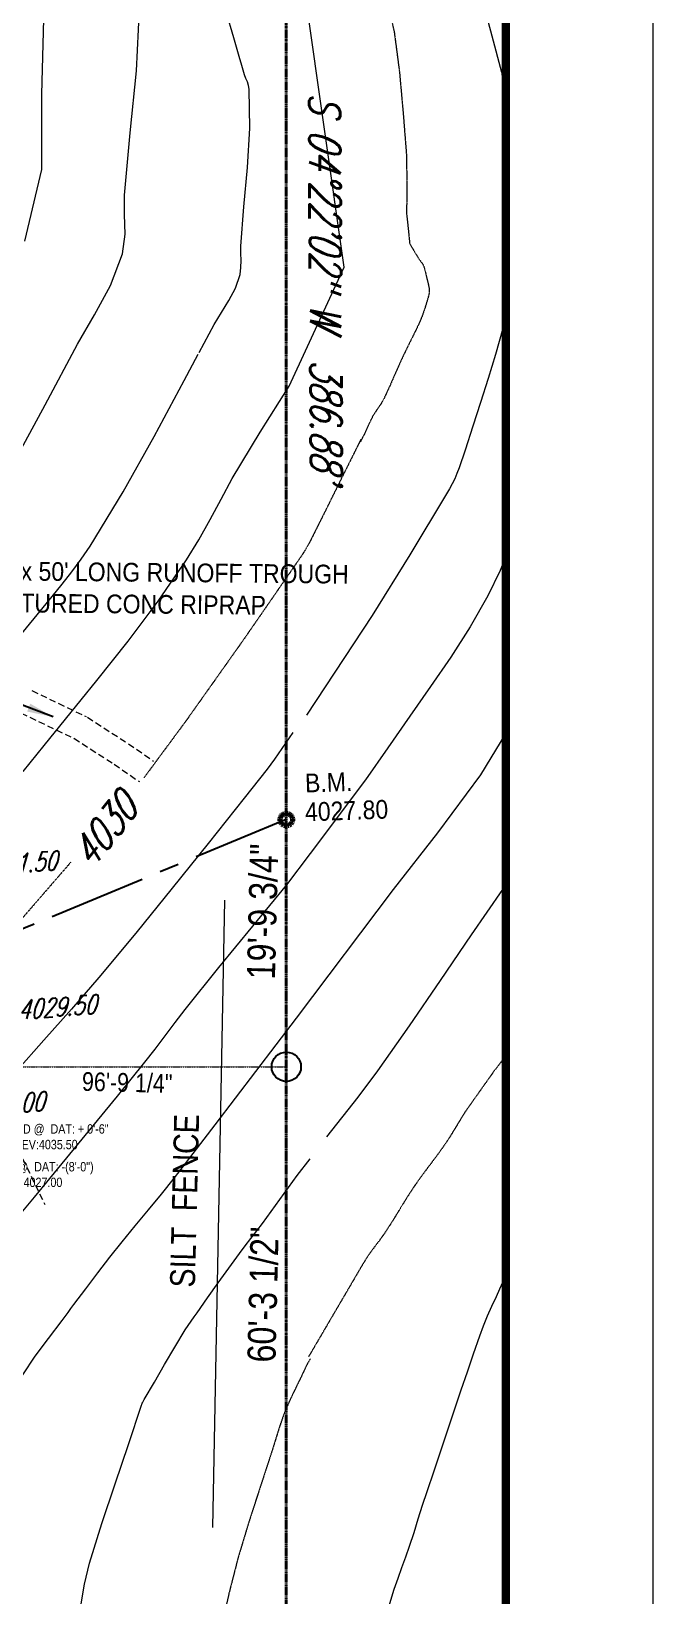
# Model space of a CAD drawing. Header units: inches. Extents: x 2775 to 17527, y 515 to 14737.
# Drawn here: x 9784 to 10382, y 2560 to 4064 of the extents above; entities that cross this region are included whole.
import ezdxf
from ezdxf.enums import TextEntityAlignment as Align

# ---------------------------------------------------------------- set-up
doc = ezdxf.new("R2010")
doc.units = ezdxf.units.IN
doc.header["$LTSCALE"] = 0.5
doc.header["$MEASUREMENT"] = 0
doc.header["$PDMODE"] = 1
for name, pattern in [('CENTER', [2, 1.25, -0.25, 0.25, -0.25]), ('HIDDEN', [0.375, 0.25, -0.125]), ('HIDDEN2', [0.1875, 0.125, -0.0625]), ('PHANTOM', [2.5, 1.25, -0.25, 0.25, -0.25, 0.25, -0.25])]:
    doc.linetypes.add(name, pattern=pattern)
doc.layers.get('0').update_dxf_attribs({"linetype": 'CONTINUOUS'})
doc.layers.get('Defpoints').update_dxf_attribs({"linetype": 'CONTINUOUS'})
for name, color, linetype, lineweight in [('ARCHENT RD', 3, 'CENTER', 20), ('CONTROL', 6, 'CENTER', 25), ('FOOTING TEXT', 7, 'CONTINUOUS', 9), ('FOOTING TILE', 3, 'HIDDEN', 20), ('LAYOUT', 6, 'CENTER', 25), ('V-BNDY', 3, 'PHANTOM', 40), ('VX-TOPO-MAJR', 1, 'HIDDEN', 20), ('VX-TOPO-MINR', 7, 'CONTINUOUS', 5)]:
    doc.layers.add(name, color=color, linetype=linetype, lineweight=lineweight)
for name, color, linetype in [('FOUNDATION TEXT', 7, 'CONTINUOUS'), ('LLMASONRY', 12, 'CONTINUOUS'), ('TEXT', 7, 'CONTINUOUS'), ('TITLE BLOCK', 7, 'CONTINUOUS'), ('VX-PINS', 7, 'HIDDEN2')]:
    doc.layers.add(name, color=color, linetype=linetype)
doc.styles.add('ARCHENT', font='technical.ttf', dxfattribs={"height": 6})
doc.styles.add('ARCHENTLTD', font='technical.ttf', dxfattribs={"height": 6})
doc.styles.add('BEI', font='romans.shx', dxfattribs={"width": 0.75})
doc.styles.add('EXIST', font='romans.shx', dxfattribs={"width": 0.75, "oblique": 20, "height": 12})
doc.styles.add('SPHAND', font='SPHAND', dxfattribs={"bigfont": 'SPHAND'})
doc.linetypes.add('FENCE', pattern='A,1,-0.15,["X",BEI,S=0.16,R=180,X=0,Y=0.08],0.35', length=1.5)
doc.dimstyles.get("Standard").update_dxf_attribs({"dimscale": 50, "dimtxt": 0.18, "dimasz": 0.18, "dimexe": 0.18, "dimexo": 0.0625, "dimgap": 0.09, "dimtad": 0, "dimtoh": 1, "dimzin": 0, "dimdsep": 46, "dimtxsty": 'BEI', "dimcen": 0.09, "dimclrd": 256, "dimclre": 256, "dimclrt": 256, "dimadec": 1, "dimazin": 0, "dimtfac": 1, "dimtofl": 0, "dimtmove": 0, "dimatfit": 3, "dimfxl": 1, "dimtolj": 1, "dimtzin": 0, "dimlwd": -1, "dimlwe": -1, "dimarcsym": 0})

# ---------------------------------------------------------------- blocks, each defined once
blk = doc.blocks.new('F-LGPIN')
at = {"linetype": 'Continuous'}
blk.add_circle((0, 0), 0.0391, dxfattribs=at)
blk = doc.blocks.new('*D20')
at = {"layer": 'Defpoints', "color": 0, "lineweight": 20, "ltscale": 50}
for p in [(6836, 3664.7, -44590.3), (10029.3, 3306.1, -44590.3), (8945.5, 2814.6), (10029.3, 2344.7, -44590.3), (7516.4, 2264.2, -44590.3)]:
    blk.add_point(p, dxfattribs=at)
at = {"layer": 'LAYOUT', "ltscale": 50}
for start, end in [(9.2836, 15.9025), (344.1589, 350.7778)]:
    blk.add_arc((8868.2, 2824.7), 78, start, end, dxfattribs=at)
at = {"layer": 'LAYOUT', "lineweight": 20, "ltscale": 50}
for points in [[(8941.8, 2845.6), (8944.6, 2846.5), (8940.2, 2854.5)], [(8944.6, 2802.9), (8941.8, 2803.9), (8940.2, 2794.9)]]:
    blk.add_solid(points, dxfattribs=at)
at = {"layer": 'LAYOUT', "color": 6, "ltscale": 50, "insert": (8946.2, 2824.7), "char_height": 6.25, "attachment_point": 5, "rotation": 270.0307, "style": 'BEI'}
blk.add_mtext('\\A1;45.0°', dxfattribs=at)
blk = doc.blocks.new('*D21')
at = {"layer": 'Defpoints', "color": 0, "lineweight": 20, "ltscale": 50}
for p in [(8868.2, 3932, -44590.3), (10029.6, 3306.2, -44590.3), (8923.4, 2879.8), (7516.6, 2264.3, -44590.3), (8868.5, 2086, -44590.3)]:
    blk.add_point(p, dxfattribs=at)
at = {"layer": 'LAYOUT', "ltscale": 50}
for start, end in [(65.4639, 83.3705), (29.1593, 47.0659)]:
    blk.add_arc((8868.4, 2824.8), 77.7, start, end, dxfattribs=at)
at = {"layer": 'LAYOUT', "lineweight": 20, "ltscale": 50}
for points in [[(8877.3, 2900.5), (8877.5, 2903.5), (8868.4, 2902.5)], [(8937.6, 2863.3), (8934.9, 2862), (8940.2, 2854.5)]]:
    blk.add_solid(points, dxfattribs=at)
at = {"layer": 'LAYOUT', "color": 6, "lineweight": 9, "ltscale": 50, "insert": (8911.6, 2889.4), "char_height": 6.25, "attachment_point": 5, "rotation": 326.2649, "style": 'BEI'}
blk.add_mtext('\\A1;67.5°', dxfattribs=at)

msp = doc.modelspace()

# ---------------------------------------------------------------- linework, layer by layer
at = {"layer": 'ARCHENT RD', "color": 4, "linetype": 'HIDDEN', "lineweight": 20, "ltscale": 50}
for p, q in [((9784.6891, 3429.9211), (9836.7252, 3404.9279)), ((9774.2982, 3408.2872), (9826.3342, 3383.2939)), ((9838.0145, 3404.2077), (9877.1467, 3379.0746)), ((9825.0448, 3384.014), (9864.177, 3358.8809)), ((9877.4881, 3378.847), (9901.7128, 3362.0916)), ((9863.8356, 3359.1085), (9888.0603, 3342.3531))]:
    msp.add_line(p, q, dxfattribs=at)
at = {"layer": 'ARCHENT RD', "color": 7, "linetype": 'FENCE', "lineweight": 20, "ltscale": 75}
msp.add_line((9969.8437, 3228.3312), (9958.4212, 2625.2994), dxfattribs=at)
at = {"layer": 'FOOTING TILE', "color": 3, "ltscale": 50}
msp.add_line((9742.9677, 3047.3915), (9797.1986, 2935.8313), dxfattribs=at)
at = {"layer": 'LAYOUT', "color": 6, "ltscale": 150}
for p, q in [((10029.3272, 3305.87), (8868.1582, 2824.6742)), ((10029.3272, 3305.8694), (8868.1582, 2824.6736))]:
    msp.add_line(p, q, dxfattribs=at)
at = {"layer": 'LAYOUT', "color": 30, "lineweight": 106, "ltscale": 150}
msp.add_circle((10029.3272, 3305.8694), 6.0001, dxfattribs=at)
at = {"layer": 'TITLE BLOCK', "color": 7, "linetype": 'Continuous', "lineweight": 0, "ltscale": 0.5}
msp.add_line((10381.6051, 8675.2015, 48504.8648), (10381.6051, 515.3065, 48504.8648), dxfattribs=at)
at = {"layer": 'TITLE BLOCK', "color": 7, "linetype": 'Continuous', "lineweight": 30, "ltscale": 0.5, "const_width": 7.9057, "elevation": 48504.8648}
msp.add_lwpolyline([(5401.2923, 1417.0144), (10240.407, 1417.0144), (10240.407, 658.0646), (5244.2686, 658.0646), (5244.2686, 8458.2136), (10240.407, 8458.2136), (10240.407, 1417.0144)], dxfattribs=at)
at = {"layer": 'V-BNDY'}
for p, q in [((10029.3272, 4149.9297), (10029.3272, 3082.3836)), ((10029.3272, 3082.3836), (10029.3272, 2386.4829))]:
    msp.add_line(p, q, dxfattribs=at)
at = {"layer": 'V-BNDY', "color": 1, "lineweight": 20, "ltscale": 1.5}
msp.add_line((5667.9391, 3067.7097), (10029.3272, 3068.3205), dxfattribs=at)
at = {"layer": 'VX-TOPO-MAJR'}
for points in [[(10130.1945, 4075.9038), (10133.0269, 4063.1927), (10138.1203, 4024.2728), (10141.6295, 3985.2156), (10144.7247, 3946.1288), (10145.2732, 3917.435), (10144.9315, 3888.6812), (10147.9072, 3860.1981), (10148.3142, 3858.9959), (10148.9128, 3857.8661), (10149.5733, 3856.7649), (10151.8837, 3852.8725), (10154.2161, 3849.0102), (10156.5745, 3845.1671), (10158.2124, 3842.8792), (10159.9115, 3840.6288), (10161.2763, 3838.1772), (10162.2089, 3835.3489), (10162.8977, 3832.4623), (10163.5612, 3829.565), (10164.6938, 3825.0942), (10165.778, 3820.618), (10166.7046, 3816.1328), (10166.7981, 3812.8909), (10166.1787, 3809.6217), (10165.2415, 3806.3557), (10162.6984, 3798.0261), (10159.9124, 3789.9562), (10156.6081, 3782.0832), (10151.5387, 3771.6199), (10146.3577, 3761.2328), (10141.2786, 3750.8044), (10135.1493, 3737.2278), (10129.1834, 3723.5658), (10122.9282, 3710.04), (10119.7003, 3704.5428), (10116.0382, 3699.2906), (10112.5571, 3693.9458), (10108.3055, 3685.387), (10104.4442, 3676.5945), (10100.0415, 3668.2444)], [(10100.8293, 3670.9607), (10051.4903, 3571.9721), (10049.0616, 3567.7872), (10046.5903, 3563.6144), (10043.9608, 3559.5362), (9989.0106, 3480.0151), (9933.194, 3401.251), (9892.4487, 3346.0895)], [(9822.0413, 3264.8419), (9789.4197, 3227.2539), (9750.5408, 3182.3029), (9711.664, 3137.35), (9672.717, 3092.4606), (9660.2456, 3078.5277), (9647.5252, 3064.8157), (9634.7756, 3051.1307), (9622.2163, 3037.279), (9592.8552, 3002.1441), (9564.7191, 2965.9646), (9536.6782, 2929.7065), (9507.6031, 2894.3357), (9501.1539, 2887.2148), (9494.4962, 2880.2756), (9487.8022, 2873.3715), (9481.2439, 2866.3564), (9478.1735, 2862.6258), (9475.2746, 2858.7399), (9472.308, 2854.9139), (9469.0347, 2851.3635), (9453.7006, 2837.7515)], [(10240.4383, 3078.8386), (10228.6731, 3063.706), (10201.0845, 3024.7245), (10196.654, 3017.5722), (10192.3147, 3010.3542), (10187.9412, 3003.1565), (10183.4081, 2996.065), (10175.5838, 2984.9221), (10167.4039, 2974.0212), (10159.2133, 2963.128), (10151.3565, 2952.0083), (10144.6152, 2941.555), (10138.0928, 2930.9534), (10131.5821, 2920.3446), (10124.8764, 2909.8694), (10119.5931, 2902.4093), (10114.0708, 2895.1051), (10108.654, 2887.7331), (10103.6869, 2880.0695), (10050.7892, 2789.763)], [(10052.2901, 2787.6952), (10048.8646, 2781.51), (10044.202, 2771.6332), (10040.8922, 2764.824), (10037.5851, 2758.0155), (10034.3118, 2751.1886), (10031.1032, 2744.3245), (10026.6128, 2733.4472), (10022.7741, 2722.3186), (10019.2693, 2711.0614), (10015.7808, 2699.7982), (10004.6061, 2665.5771), (9993.4656, 2631.3571), (9983.07, 2596.9394), (9974.13, 2562.1255), (9966.8068, 2529.0998), (9959.7149, 2496.0314), (9952.6676, 2462.9567), (9948.1309, 2443.7914)]]:
    msp.add_lwpolyline(points, dxfattribs=at)
at = {"layer": 'VX-TOPO-MINR'}
for points in [[(10085.0796, 3836.7546), (10047.8517, 4097.9461), (10039.9542, 4126.4072), (10020.2803, 4196.1264)], [(9945.4061, 3754.8281), (9959.8617, 3781.7226), (9966.869, 3793.3749), (9974.11, 3804.9186), (9980.4622, 3816.8557), (9984.8031, 3829.6883), (9985.7306, 3836.5082), (9985.8529, 3843.3484), (9985.6754, 3850.194), (9985.7033, 3857.0304), (9988.3981, 3894.8854), (9991.907, 3932.8167), (9994.3248, 3970.6187), (9993.7461, 4008.0856), (9993.0801, 4011.5535), (9991.8495, 4014.9363), (9990.434, 4018.2974), (9989.2132, 4021.7), (9986.6385, 4030.6193), (9984.0695, 4039.5429), (9981.4982, 4048.4665), (9978.9167, 4057.386), (9971.5927, 4082.2712), (9967.9347, 4094.5143)], [(10217.5423, 4094.0289), (10226.7778, 4059.1094), (10236.0709, 4024.2084), (10236.3703, 4023.1316), (10236.6796, 4022.0578), (10236.9837, 4020.9816), (10237.2675, 4019.8975), (10237.9615, 4016.5065), (10238.4537, 4013.0838), (10238.8493, 4009.646), (10239.2538, 4006.2098), (10239.6509, 4003.1205)], [(9776.2134, 3352.0479), (9796.5827, 3377.176), (9816.9139, 3402.3496), (9847.2265, 3439.7437), (9877.1987, 3477.3876), (9906.1741, 3515.7995), (9933.4962, 3555.4974), (9945.2156, 3574.6676), (9956.1503, 3594.2475), (9966.7325, 3614.029), (9977.3943, 3633.8044), (10004.226, 3678.2926), (10031.9502, 3722.3647), (10085.0796, 3836.7546)], [(10241.4637, 3792.2829), (10240.8973, 3790.1623), (10237.5399, 3777.7826), (10234.097, 3765.4266), (10230.5296, 3753.1024), (10223.4882, 3729.9875), (10216.1682, 3706.9662), (10208.6933, 3683.993), (10201.1871, 3661.0225), (10199.3205, 3655.3601), (10197.3998, 3649.7191), (10195.4048, 3644.1009), (10193.3156, 3638.5068), (10191.1825, 3633.4833), (10188.7584, 3628.5988), (10186.1245, 3623.8141), (10183.3623, 3619.0899), (10148.037, 3560.28), (10111.8835, 3502.1638), (10048.7986, 3406.3562)], [(9765.1603, 3472.6052), (9804.0544, 3520.3024), (9813.6376, 3532.1022), (9823.0864, 3544.0069), (9832.2093, 3556.1641), (9840.8149, 3568.7215), (9872.6026, 3620.8695), (9902.256, 3674.128), (9930.9506, 3727.9336), (9944.4989, 3753.1401)], [(10238.3294, 3554.0972), (10234.8641, 3545.3796), (10223.2252, 3521.1062), (10206.012, 3491.1019), (10187.4145, 3462.1137), (10167.9716, 3433.7122), (10148.2223, 3405.4683), (10126.9213, 3374.7271), (10105.5851, 3344.0451), (10052.2901, 3273.312)], [(10035.5751, 3389.6918), (10017.9112, 3364.044), (10010.7721, 3354.5253), (10003.561, 3345.0747), (9996.2712, 3335.6886), (9988.8958, 3326.3635), (9954.2999, 3283.0481), (9919.5885, 3239.8429), (9884.6066, 3196.8638), (9849.1992, 3154.2264), (9822.93, 3123.7959), (9796.1929, 3093.7722), (9769.473, 3063.7358)], [(10240.4383, 3388.8153), (10215.9107, 3348.8092), (10174.7922, 3293.2418), (10131.9827, 3238.8592), (10038.7236, 3115.0768)], [(10052.2901, 3273.312), (10029.5237, 3243.2868), (9996.8286, 3203.4463), (9964.076, 3163.6633), (9931.8971, 3123.4295), (9922.2049, 3110.7348), (9912.6392, 3097.9388), (9903.0069, 3085.1948), (9893.1146, 3072.656), (9866.6098, 3040.1797), (9840.0478, 3007.7505), (9813.4422, 2975.3572), (9786.8063, 2942.9885), (9770.9899, 2923.7997)], [(10068.3633, 3000.8626), (10098.2446, 3038.9906), (10117.2512, 3064.3971), (10147.783, 3107.6639), (10177.7132, 3151.3571), (10207.4473, 3195.1817), (10237.3908, 3238.8425), (10240.4383, 3243.0109)], [(10038.7236, 3115.0768), (9999.6951, 3063.8329), (9960.6353, 3012.6122), (9921.4329, 2961.5016), (9909.0555, 2945.9969), (9896.3425, 2930.7593), (9883.5947, 2915.5485), (9871.1125, 2900.1242), (9859.4347, 2885.1447), (9847.8417, 2870.1004), (9836.3184, 2855.0018), (9824.8493, 2839.8593), (9821.9615, 2836.0076), (9819.0944, 2832.1413), (9816.239, 2828.2661), (9813.3858, 2824.3878), (9800.4946, 2807.2439), (9787.6713, 2790.0368), (9775.5879, 2772.3477)], [(9831.7289, 2550.2219), (9835.4074, 2570.8346), (9840.2317, 2591.184), (9851.9165, 2629.4277), (9864.654, 2667.3346), (9877.6793, 2705.1396), (9890.2275, 2743.0776), (9890.3947, 2743.6338), (9890.5537, 2744.1927), (9890.7169, 2744.7508), (9890.8963, 2745.3046), (9890.9624, 2745.4733), (9891.0394, 2745.6373), (9891.124, 2745.7977), (9891.2134, 2745.9554), (9891.5811, 2746.5908), (9891.9496, 2747.2255), (9892.319, 2747.8596), (9892.6895, 2748.4932), (9902.4615, 2765.261), (9912.2227, 2782.0322), (9922.081, 2798.748), (9932.1442, 2815.3496), (9934.868, 2819.5704), (9937.7173, 2823.7069), (9940.6299, 2827.801), (9943.5436, 2831.8946), (9953.6323, 2846.2156), (9963.7456, 2860.5161), (9973.9241, 2874.7692), (9984.2082, 2888.9478), (9989.6861, 2896.2182), (9995.2879, 2903.395), (10000.9034, 2910.5609), (10006.4227, 2917.7988), (10014.8203, 2929.2685), (10023.108, 2940.8208), (10031.3881, 2952.3785), (10039.7634, 2963.8643), (10052.2901, 2979.9569)], [(10240.4383, 2867.6991), (10237.5478, 2861.5093), (10234.2535, 2854.4062), (10230.9755, 2847.294), (10226.6782, 2837.9564), (10222.4662, 2828.5786), (10218.4894, 2819.1065), (10214.8975, 2809.4864), (10208.9602, 2792.166), (10203.0752, 2774.8306), (10197.2216, 2757.4855), (10191.3789, 2740.136), (10184.5982, 2720.0073), (10177.82, 2699.8779), (10171.0492, 2679.7461), (10164.2908, 2659.6102), (10160.0281, 2646.5704), (10155.8904, 2633.4894), (10151.7725, 2620.4021), (10147.5692, 2607.3433), (10143.9752, 2596.9502), (10140.1895, 2586.6219), (10136.4109, 2576.2912), (10132.8378, 2565.8909), (10125.48, 2542.3516)], [(10240.4383, 2867.6991), (10237.5478, 2861.5093), (10234.2535, 2854.4062), (10230.9755, 2847.294), (10226.6782, 2837.9564), (10222.4662, 2828.5786), (10218.4894, 2819.1065), (10214.8975, 2809.4864), (10208.9602, 2792.166), (10203.0752, 2774.8306), (10197.2216, 2757.4855), (10191.3789, 2740.136), (10184.5982, 2720.0073), (10177.82, 2699.8779), (10171.0492, 2679.7461), (10164.2908, 2659.6102), (10160.0281, 2646.5704), (10155.8904, 2633.4894), (10151.7725, 2620.4021), (10147.5692, 2607.3433), (10143.9752, 2596.9502), (10140.1895, 2586.6219), (10136.4109, 2576.2912), (10132.8378, 2565.8909), (10125.48, 2542.3516)]]:
    msp.add_lwpolyline(points, dxfattribs=at)
at = {"layer": 'VX-TOPO-MINR', "ltscale": 50}
for points in [[(9766.1465, 3646.4689), (9797.5086, 3704.5201), (9828.4236, 3763.0037), (9844.7587, 3791.06), (9860.4145, 3819.3815), (9871.8978, 3849.7503), (9874.2468, 3868.5016), (9873.8086, 3887.3849), (9873.7374, 3906.2204), (9879.1783, 3965.9039), (9885.3554, 4025.6318), (9888.146, 4085.2465)], [(9777.9055, 3861.8049), (9794.3552, 3930.7719), (9794.3021, 4003.1528), (9796.1697, 4075.1722)]]:
    msp.add_lwpolyline(points, dxfattribs=at)

# ---------------------------------------------------------------- block references
at = {"layer": 'VX-PINS', "color": 7, "lineweight": 30, "xscale": 360.0064188206338, "yscale": 360.0064188206339, "zscale": 360.0064188206338, "rotation": 4.367222222222222}
msp.add_blockref('F-LGPIN', (10029.3272, 3068.3205), dxfattribs=at)

# ---------------------------------------------------------------- texts
at = {"layer": 'CONTROL', "color": 6, "style": 'SPHAND', "width": 0.92}
for s, p in [('B.M.', (10047.5802, 3331.9141, -4026.6127)), ('4027.80', (10047.5802, 3304.1324, -4026.6127))]:
    msp.add_text(s, height=17.99928, rotation=2.035524, dxfattribs=at).set_placement(p)
at = {"layer": 'FOOTING TEXT', "ltscale": 50, "insert": (9780.7215, 2964.6763), "char_height": 9, "attachment_point": 5, "style": 'ARCHENT'}
msp.add_mtext(' TOP  FTG @  DAT: -(8\'-0") \\PELEV:4027.00', dxfattribs=at)
at = {"layer": 'FOUNDATION TEXT', "ltscale": 50, "insert": (9795.4662, 3000.9784), "char_height": 9, "attachment_point": 5, "style": 'ARCHENT'}
msp.add_mtext(' TOP  FND @  DAT: + 0\'-6"\\PELEV:4035.50', dxfattribs=at)
at = {"layer": 'TEXT', "color": 4, "style": 'SPHAND', "width": 0.92}
for s, p in [("2' WIDE x 50' LONG RUNOFF TROUGH", (9687.0893, 3536.4783, -44734.3935)), ('3" FRACTURED CONC RIPRAP', (9686.8413, 3505.894, -44734.3935))]:
    msp.add_text(s, height=18.000321, rotation=359.4610274, dxfattribs=at).set_placement(p)
at = {"layer": 'TEXT', "style": 'EXIST', "oblique": 20, "width": 0.75}
msp.add_text('4030', height=28.80051, rotation=51.5348557, dxfattribs=at).set_placement((9854.2152, 3295.5639, 3770.4713), align=Align.MIDDLE_CENTER)
at = {"layer": 'TEXT'}
for s, insert, char_height, attachment_point, rotation, style in [('S 04°22\'02" W  386.88\'\\P   ', (10081.1287, 4004.4759), 30.000535, 1, 270.2705556, 'EXIST'), ('{\\H1.5x;96\'-9 1/4"\\P}  ', (9920.0147, 3061.0944), 12.000214, 3, 358.5752778, 'ARCHENTLTD')]:
    msp.add_mtext(s, dxfattribs=dict(at, insert=insert, char_height=char_height, attachment_point=attachment_point, rotation=rotation, style=style))
at = {"layer": 'TEXT', "color": 6, "attachment_point": 3, "rotation": 88.5752778, "style": 'ARCHENTLTD'}
for s, insert, char_height in [('{\\H1.5x;19\'-9 3/4"\\P}  ', (9994.6121, 3283.0417), 18), ('60\'-3 1/2"\\P{\\H0.6667x;  }', (9995.0579, 2914.8007), 27)]:
    msp.add_mtext(s, dxfattribs=dict(at, insert=insert, char_height=char_height))
at = {"layer": 'TEXT', "color": 3, "char_height": 18, "attachment_point": 1, "rotation": 4.3672222, "style": 'EXIST'}
for s, insert in [('4031.50', (9732.8146, 3269.8818)), ('4029.50', (9770.5359, 3131.7426)), ('4029.00', (9720.6827, 3038.5194))]:
    msp.add_mtext(s, dxfattribs=dict(at, insert=insert))
at = {"layer": 'TEXT', "color": 7, "lineweight": 20, "insert": (9921.5346, 3022.9542), "char_height": 24, "attachment_point": 3, "rotation": 88.5752778, "style": 'ARCHENTLTD'}
msp.add_mtext('SILT  FENCE\\P{\\H0.6667x;  }', dxfattribs=at)

# ---------------------------------------------------------------- dimensions: what is measured, and where the dimension line sits
at = {"layer": 'LAYOUT', "color": 6, "lineweight": 9, "ltscale": 150}
dim = msp.add_angular_dim_2l(base=(8923.3541, 2879.7513), line1=((8868.5364, 2085.9998, -44590.3909), (8868.2357, 3932.0218, -44590.3909)), line2=((10029.585, 3306.2382, -44590.3909), (7516.6132, 2264.2814, -44590.3909)), dimstyle='Standard', override={"dimtxt": 0.125, "dimclrd": 256, "dimclre": 256, "dimclrt": 6}, dxfattribs=at)
dim.commit()
dim.dimension.update_dxf_attribs({"geometry": '*D21', "text_midpoint": (8911.5764, 2889.4115, -0.0698)})
at = {"layer": 'LAYOUT', "color": 6, "ltscale": 150}
dim = msp.add_angular_dim_2l(base=(8945.4906, 2814.5571), line1=((10029.3272, 3306.1313, -44590.3909), (7516.3554, 2264.1745, -44590.3909)), line2=((10029.3272, 2344.6995, -44590.3909), (6835.9988, 3664.7484, -44590.3909)), dimstyle='Standard', override={"dimtxt": 0.125, "dimclrd": 256, "dimclre": 256, "dimclrt": 6}, dxfattribs=at)
dim.commit()
dim.dimension.update_dxf_attribs({"geometry": '*D20', "text_midpoint": (8946.1516, 2824.729, -0.0698)})

# ---------------------------------------------------------------- leaders
at = {"layer": 'LLMASONRY', "color": 7, "linetype": 'Continuous', "lineweight": -3, "ltscale": 50}
msp.add_leader([(9804.9926, 3404.5843, 2.7994), (9748.9056, 3426.0864, 2.7994)], dimstyle='Standard', override={"dimasz": 0.5, "dimgap": 0.09, "dimtad": 0}, dxfattribs=at)

doc.saveas('drawing.dxf')
